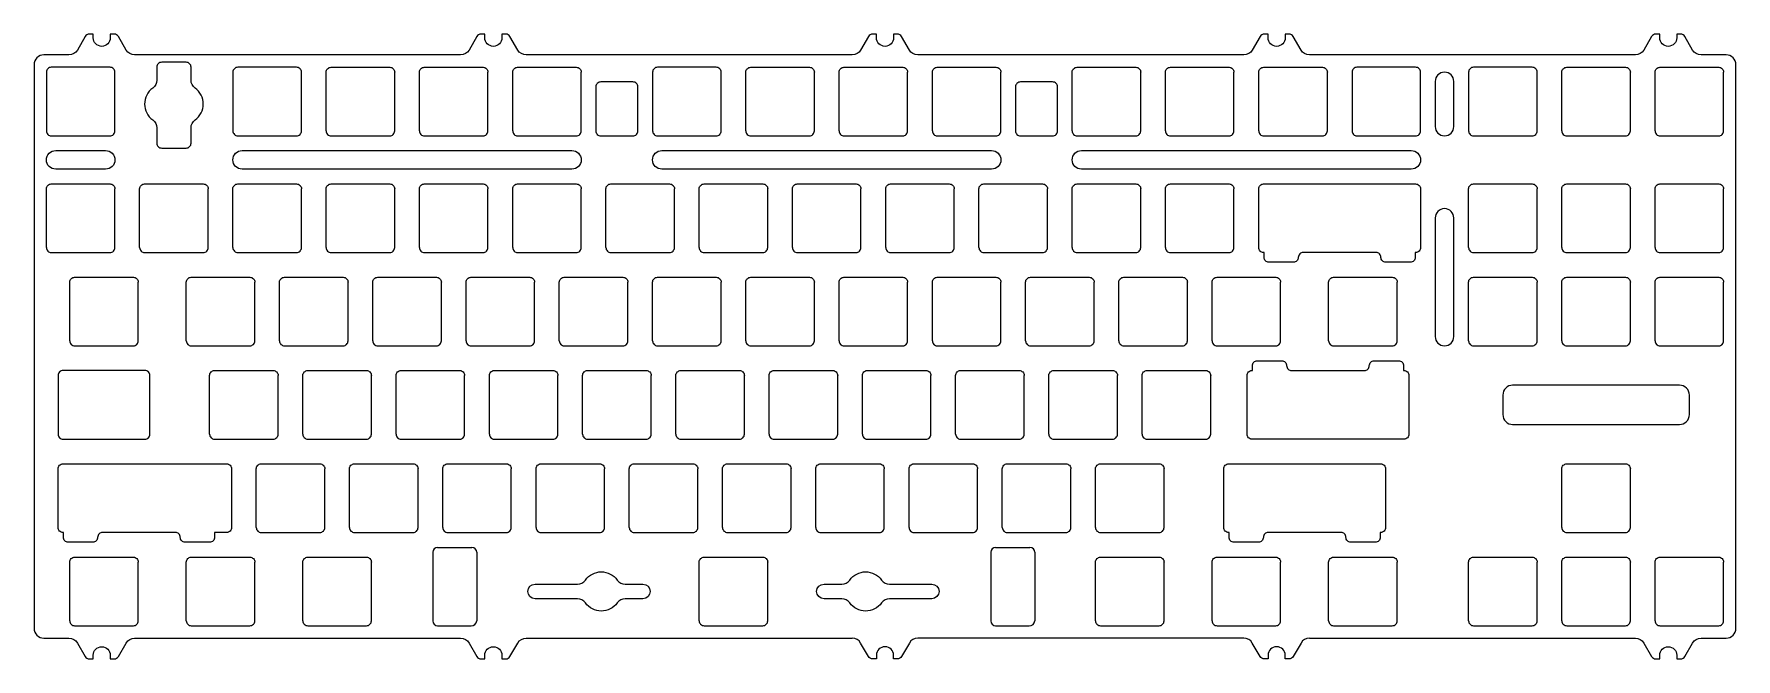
# Model space of a CAD drawing. Header units: millimetres. Extents: x 2797 to 3145, y 1451 to 1579.
import ezdxf

# ---------------------------------------------------------------- set-up
doc = ezdxf.new("R2010")
doc.units = ezdxf.units.MM
doc.layers.add('외형선(ISO)', color=7, linetype='Continuous', lineweight=50)

msp = doc.modelspace()

# ---------------------------------------------------------------- linework, layer by layer
for p, q in [((2879.59, 1474.15), (2886.59, 1474.15)), ((2993.59, 1474.15), (3000.59, 1474.15)), ((2878.59, 1473.15), (2878.59, 1459.15)), ((2887.59, 1473.15), (2887.59, 1459.15)), ((2992.59, 1473.15), (2992.59, 1459.15)), ((3001.59, 1473.15), (3001.59, 1459.15)), ((2879.59, 1458.15), (2886.47, 1458.15)), ((2993.59, 1458.15), (3000.47, 1458.15))]:
    msp.add_line(p, q)
at = {"lineweight": -3}
for points in [[(3057.7, 1455.63), (3124.28, 1455.63, -0.267949), (3126.01, 1454.63), (3127.6, 1451.88, 0.267949), (3128.47, 1451.38), (3129.24, 1451.38), (3129.24, 1452.13, -1), (3132.74, 1452.13), (3132.74, 1451.38), (3133.52, 1451.38, 0.267949), (3134.38, 1451.88), (3135.97, 1454.63, -0.267949), (3137.7, 1455.63), (3142.82, 1455.63, 0.414214), (3144.82, 1457.63), (3144.82, 1572.69, 0.414214), (3142.82, 1574.69), (3137.7, 1574.69, -0.267949), (3135.97, 1575.69), (3134.38, 1578.45, 0.267949), (3133.52, 1578.95), (3132.74, 1578.95), (3132.74, 1578.19, -1), (3129.24, 1578.19), (3129.24, 1578.95), (3128.47, 1578.95, 0.267949), (3127.6, 1578.45), (3126.01, 1575.69, -0.267949), (3124.28, 1574.69), (3057.7, 1574.69, -0.267949), (3055.97, 1575.69), (3054.38, 1578.45, 0.267949), (3053.52, 1578.95), (3052.74, 1578.95), (3052.74, 1578.19, -1), (3049.24, 1578.19), (3049.24, 1578.95), (3048.47, 1578.95, 0.267949), (3047.6, 1578.45), (3046.01, 1575.69, -0.267949), (3044.28, 1574.69), (2977.7, 1574.69, -0.267949), (2975.97, 1575.69), (2974.38, 1578.45, 0.267949), (2973.52, 1578.95), (2972.74, 1578.95), (2972.74, 1578.19, -1), (2969.24, 1578.19), (2969.24, 1578.95), (2968.47, 1578.95, 0.267949), (2967.6, 1578.45), (2966.01, 1575.69, -0.267949), (2964.28, 1574.69), (2897.7, 1574.69, -0.267949), (2895.97, 1575.69), (2894.38, 1578.45, 0.267949), (2893.52, 1578.95), (2892.74, 1578.95), (2892.74, 1578.19, -1), (2889.24, 1578.19), (2889.24, 1578.95), (2888.47, 1578.95, 0.267949), (2887.6, 1578.45), (2886.01, 1575.69, -0.267949), (2884.28, 1574.69), (2817.7, 1574.69, -0.267949), (2815.97, 1575.69), (2814.38, 1578.45, 0.267949), (2813.52, 1578.95), (2812.74, 1578.95), (2812.74, 1578.19, -1), (2809.24, 1578.19), (2809.24, 1578.95), (2808.47, 1578.95, 0.267949), (2807.6, 1578.45), (2806.01, 1575.69, -0.267949), (2804.28, 1574.69), (2799.16, 1574.69, 0.414214), (2797.16, 1572.69), (2797.16, 1457.63, 0.414214), (2799.16, 1455.63), (2804.28, 1455.63, -0.267949), (2806.01, 1454.63), (2807.6, 1451.88, 0.267949), (2808.47, 1451.38), (2809.24, 1451.38), (2809.24, 1452.13, -1), (2812.74, 1452.13), (2812.74, 1451.38), (2813.52, 1451.38, 0.267949), (2814.38, 1451.88), (2815.97, 1454.63, -0.267949), (2817.7, 1455.63), (2884.28, 1455.63, -0.267949), (2886.01, 1454.63), (2887.6, 1451.88, 0.267949), (2888.47, 1451.38), (2889.24, 1451.38), (2889.24, 1452.13, -1), (2892.74, 1452.13), (2892.74, 1451.38), (2893.52, 1451.38, 0.267949), (2894.38, 1451.88), (2895.97, 1454.63, -0.267949), (2897.7, 1455.63), (2964.28, 1455.63)], [(2813.68, 1571.17, 0.414214), (2812.68, 1572.17), (2800.68, 1572.17, 0.414214), (2799.68, 1571.17), (2799.68, 1559.17)], [(2851.78, 1571.17, 0.414214), (2850.78, 1572.17), (2838.78, 1572.17, 0.414214), (2837.78, 1571.17), (2837.78, 1559.17)], [(2856.83, 1559.17), (2856.83, 1571.17, -0.414214), (2857.83, 1572.17), (2869.83, 1572.17, -0.414214), (2870.83, 1571.17)], [(2875.88, 1559.17), (2875.88, 1571.17, -0.414214), (2876.88, 1572.17), (2888.88, 1572.17, -0.414214), (2889.88, 1571.17)], [(2894.93, 1559.17), (2894.93, 1571.17, -0.414214), (2895.93, 1572.17), (2907.93, 1572.17, -0.414214), (2908.93, 1571.17)], [(2937.51, 1571.17, 0.414214), (2936.51, 1572.17), (2924.51, 1572.17, 0.414214), (2923.51, 1571.17), (2923.51, 1559.17)], [(2942.56, 1559.17), (2942.56, 1571.17, -0.414214), (2943.56, 1572.17), (2955.56, 1572.17, -0.414214), (2956.56, 1571.17)], [(2961.61, 1559.17), (2961.61, 1571.17, -0.414214), (2962.61, 1572.17), (2974.61, 1572.17, -0.414214), (2975.61, 1571.17)], [(2980.66, 1559.17), (2980.66, 1571.17, -0.414214), (2981.66, 1572.17), (2993.66, 1572.17, -0.414214), (2994.66, 1571.17)], [(3009.23, 1559.17), (3009.23, 1571.17, -0.414214), (3010.23, 1572.17), (3022.23, 1572.17, -0.414214), (3023.23, 1571.17)], [(3028.28, 1559.17), (3028.28, 1571.17, -0.414214), (3029.28, 1572.17), (3041.28, 1572.17, -0.414214), (3042.28, 1571.17)], [(3047.35, 1559.17), (3047.35, 1571.17, -0.414214), (3048.35, 1572.17), (3060.35, 1572.17, -0.414214), (3061.35, 1571.17)], [(3080.39, 1571.17, 0.414214), (3079.39, 1572.17), (3067.39, 1572.17, 0.414214), (3066.39, 1571.17), (3066.39, 1559.17)], [(3104.2, 1571.17, 0.414214), (3103.2, 1572.17), (3091.2, 1572.17, 0.414214), (3090.2, 1571.17), (3090.2, 1559.17)], [(3109.25, 1559.17), (3109.25, 1571.17, -0.414214), (3110.25, 1572.17), (3122.25, 1572.17, -0.414214), (3123.25, 1571.17)], [(3128.3, 1559.17), (3128.3, 1571.17, -0.414214), (3129.3, 1572.17), (3141.3, 1572.17, -0.414214), (3142.3, 1571.17)], [(2799.68, 1559.17, 0.414214), (2800.68, 1558.17), (2812.68, 1558.17, 0.414214), (2813.68, 1559.17), (2813.68, 1571.17)], [(2837.78, 1559.17, 0.414214), (2838.78, 1558.17), (2850.78, 1558.17, 0.414214), (2851.78, 1559.17), (2851.78, 1571.17)], [(2856.83, 1559.17, 0.414214), (2857.83, 1558.17), (2869.83, 1558.17, 0.414214), (2870.83, 1559.17), (2870.83, 1571.17)], [(2875.88, 1559.17, 0.414214), (2876.88, 1558.17), (2888.88, 1558.17, 0.414214), (2889.88, 1559.17), (2889.88, 1571.17)], [(2894.93, 1559.17, 0.414214), (2895.93, 1558.17), (2907.93, 1558.17, 0.414214), (2908.93, 1559.17), (2908.93, 1571.17)], [(2923.51, 1559.17, 0.414214), (2924.51, 1558.17), (2936.51, 1558.17, 0.414214), (2937.51, 1559.17), (2937.51, 1571.17)], [(2942.56, 1559.17, 0.414214), (2943.56, 1558.17), (2955.56, 1558.17, 0.414214), (2956.56, 1559.17), (2956.56, 1571.17)], [(2961.61, 1559.17, 0.414214), (2962.61, 1558.17), (2974.61, 1558.17, 0.414214), (2975.61, 1559.17), (2975.61, 1571.17)], [(2980.66, 1559.17, 0.414214), (2981.66, 1558.17), (2993.66, 1558.17, 0.414214), (2994.66, 1559.17), (2994.66, 1571.17)], [(3009.23, 1559.17, 0.414214), (3010.23, 1558.17), (3022.23, 1558.17, 0.414214), (3023.23, 1559.17), (3023.23, 1571.17)], [(3028.28, 1559.17, 0.414214), (3029.28, 1558.17), (3041.28, 1558.17, 0.414214), (3042.28, 1559.17), (3042.28, 1571.17)], [(3047.35, 1559.17, 0.414214), (3048.35, 1558.17), (3060.35, 1558.17, 0.414214), (3061.35, 1559.17), (3061.35, 1571.17)], [(3066.39, 1559.17, 0.414214), (3067.39, 1558.17), (3079.39, 1558.17, 0.414214), (3080.39, 1559.17), (3080.39, 1571.17)], [(3090.2, 1559.17, 0.414214), (3091.2, 1558.17), (3103.2, 1558.17, 0.414214), (3104.2, 1559.17), (3104.2, 1571.17)], [(3109.25, 1559.17, 0.414214), (3110.25, 1558.17), (3122.25, 1558.17, 0.414214), (3123.25, 1559.17), (3123.25, 1571.17)], [(3128.3, 1559.17, 0.414214), (3129.3, 1558.17), (3141.3, 1558.17, 0.414214), (3142.3, 1559.17), (3142.3, 1571.17)], [(2799.68, 1535.35), (2799.68, 1547.35, -0.414214), (2800.68, 1548.35), (2812.68, 1548.35, -0.414214), (2813.68, 1547.35)], [(2799.68, 1535.35, 0.414214), (2800.68, 1534.35), (2812.68, 1534.35, 0.414214), (2813.68, 1535.35), (2813.68, 1547.35)], [(2818.73, 1535.35), (2818.73, 1547.35, -0.414214), (2819.73, 1548.35), (2831.73, 1548.35, -0.414214), (2832.73, 1547.35)], [(2818.73, 1535.35, 0.414214), (2819.73, 1534.35), (2831.73, 1534.35, 0.414214), (2832.73, 1535.35), (2832.73, 1547.35)], [(2837.78, 1535.35), (2837.78, 1547.35, -0.414214), (2838.78, 1548.35), (2850.78, 1548.35, -0.414214), (2851.78, 1547.35)], [(2837.78, 1535.35, 0.414214), (2838.78, 1534.35), (2850.78, 1534.35, 0.414214), (2851.78, 1535.35), (2851.78, 1547.35)], [(2856.83, 1535.35), (2856.83, 1547.35, -0.414214), (2857.83, 1548.35), (2869.83, 1548.35, -0.414214), (2870.83, 1547.35)], [(2856.83, 1535.35, 0.414214), (2857.83, 1534.35), (2869.83, 1534.35, 0.414214), (2870.83, 1535.35), (2870.83, 1547.35)], [(2875.88, 1535.35), (2875.88, 1547.35, -0.414214), (2876.88, 1548.35), (2888.88, 1548.35, -0.414214), (2889.88, 1547.35)], [(2875.88, 1535.35, 0.414214), (2876.88, 1534.35), (2888.88, 1534.35, 0.414214), (2889.88, 1535.35), (2889.88, 1547.35)], [(2894.93, 1535.35), (2894.93, 1547.35, -0.414214), (2895.93, 1548.35), (2907.93, 1548.35, -0.414214), (2908.93, 1547.35)], [(2894.93, 1535.35, 0.414214), (2895.93, 1534.35), (2907.93, 1534.35, 0.414214), (2908.93, 1535.35), (2908.93, 1547.35)], [(2913.98, 1535.35), (2913.98, 1547.35, -0.414214), (2914.98, 1548.35), (2926.98, 1548.35, -0.414214), (2927.98, 1547.35)], [(2913.98, 1535.35, 0.414214), (2914.98, 1534.35), (2926.98, 1534.35, 0.414214), (2927.98, 1535.35), (2927.98, 1547.35)], [(2933.03, 1535.35), (2933.03, 1547.35, -0.414214), (2934.03, 1548.35), (2946.03, 1548.35, -0.414214), (2947.03, 1547.35)], [(2933.03, 1535.35, 0.414214), (2934.03, 1534.35), (2946.03, 1534.35, 0.414214), (2947.03, 1535.35), (2947.03, 1547.35)], [(2952.08, 1535.35), (2952.08, 1547.35, -0.414214), (2953.08, 1548.35), (2965.08, 1548.35, -0.414214), (2966.08, 1547.35)], [(2952.08, 1535.35, 0.414214), (2953.08, 1534.35), (2965.08, 1534.35, 0.414214), (2966.08, 1535.35), (2966.08, 1547.35)], [(2971.13, 1535.35), (2971.13, 1547.35, -0.414214), (2972.13, 1548.35), (2984.13, 1548.35, -0.414214), (2985.13, 1547.35)], [(2971.13, 1535.35, 0.414214), (2972.13, 1534.35), (2984.13, 1534.35, 0.414214), (2985.13, 1535.35), (2985.13, 1547.35)], [(2990.18, 1535.35), (2990.18, 1547.35, -0.414214), (2991.18, 1548.35), (3003.18, 1548.35, -0.414214), (3004.18, 1547.35)], [(2990.18, 1535.35, 0.414214), (2991.18, 1534.35), (3003.18, 1534.35, 0.414214), (3004.18, 1535.35), (3004.18, 1547.35)], [(3009.23, 1535.35), (3009.23, 1547.35, -0.414214), (3010.23, 1548.35), (3022.23, 1548.35, -0.414214), (3023.23, 1547.35)], [(3009.23, 1535.35, 0.414214), (3010.23, 1534.35), (3022.23, 1534.35, 0.414214), (3023.23, 1535.35), (3023.23, 1547.35)], [(3028.28, 1535.35), (3028.28, 1547.35, -0.414214), (3029.28, 1548.35), (3041.28, 1548.35, -0.414214), (3042.28, 1547.35)], [(3028.28, 1535.35, 0.414214), (3029.28, 1534.35), (3041.28, 1534.35, 0.414214), (3042.28, 1535.35), (3042.28, 1547.35)], [(3090.2, 1535.35), (3090.2, 1547.35, -0.414214), (3091.2, 1548.35), (3103.2, 1548.35, -0.414214), (3104.2, 1547.35)], [(3090.2, 1535.35, 0.414214), (3091.2, 1534.35), (3103.2, 1534.35, 0.414214), (3104.2, 1535.35), (3104.2, 1547.35)], [(3109.25, 1535.35), (3109.25, 1547.35, -0.414214), (3110.25, 1548.35), (3122.25, 1548.35, -0.414214), (3123.25, 1547.35)], [(3109.25, 1535.35, 0.414214), (3110.25, 1534.35), (3122.25, 1534.35, 0.414214), (3123.25, 1535.35), (3123.25, 1547.35)], [(3128.3, 1535.35), (3128.3, 1547.35, -0.414214), (3129.3, 1548.35), (3141.3, 1548.35, -0.414214), (3142.3, 1547.35)], [(3128.3, 1535.35, 0.414214), (3129.3, 1534.35), (3141.3, 1534.35, 0.414214), (3142.3, 1535.35), (3142.3, 1547.35)], [(2804.45, 1516.3), (2804.45, 1528.3, -0.414214), (2805.45, 1529.3), (2817.45, 1529.3, -0.414214), (2818.45, 1528.3)], [(2804.45, 1516.3, 0.414214), (2805.45, 1515.3), (2817.45, 1515.3, 0.414214), (2818.45, 1516.3), (2818.45, 1528.3)], [(2828.26, 1516.3), (2828.26, 1528.3, -0.414214), (2829.26, 1529.3), (2841.26, 1529.3, -0.414214), (2842.26, 1528.3)], [(2828.26, 1516.3, 0.414214), (2829.26, 1515.3), (2841.26, 1515.3, 0.414214), (2842.26, 1516.3), (2842.26, 1528.3)], [(2847.31, 1516.3), (2847.31, 1528.3, -0.414214), (2848.31, 1529.3), (2860.31, 1529.3, -0.414214), (2861.31, 1528.3)], [(2847.31, 1516.3, 0.414214), (2848.31, 1515.3), (2860.31, 1515.3, 0.414214), (2861.31, 1516.3), (2861.31, 1528.3)], [(2866.36, 1516.3), (2866.36, 1528.3, -0.414214), (2867.36, 1529.3), (2879.36, 1529.3, -0.414214), (2880.36, 1528.3)], [(2866.36, 1516.3, 0.414214), (2867.36, 1515.3), (2879.36, 1515.3, 0.414214), (2880.36, 1516.3), (2880.36, 1528.3)], [(2885.41, 1516.3), (2885.41, 1528.3, -0.414214), (2886.41, 1529.3), (2898.41, 1529.3, -0.414214), (2899.41, 1528.3)], [(2885.41, 1516.3, 0.414214), (2886.41, 1515.3), (2898.41, 1515.3, 0.414214), (2899.41, 1516.3), (2899.41, 1528.3)], [(2904.46, 1516.3), (2904.46, 1528.3, -0.414214), (2905.46, 1529.3), (2917.46, 1529.3, -0.414214), (2918.46, 1528.3)], [(2904.46, 1516.3, 0.414214), (2905.46, 1515.3), (2917.46, 1515.3, 0.414214), (2918.46, 1516.3), (2918.46, 1528.3)], [(2923.51, 1516.3), (2923.51, 1528.3, -0.414214), (2924.51, 1529.3), (2936.51, 1529.3, -0.414214), (2937.51, 1528.3)], [(2923.51, 1516.3, 0.414214), (2924.51, 1515.3), (2936.51, 1515.3, 0.414214), (2937.51, 1516.3), (2937.51, 1528.3)], [(2942.56, 1516.3), (2942.56, 1528.3, -0.414214), (2943.56, 1529.3), (2955.56, 1529.3, -0.414214), (2956.56, 1528.3)], [(2942.56, 1516.3, 0.414214), (2943.56, 1515.3), (2955.56, 1515.3, 0.414214), (2956.56, 1516.3), (2956.56, 1528.3)], [(2961.61, 1516.3), (2961.61, 1528.3, -0.414214), (2962.61, 1529.3), (2974.61, 1529.3, -0.414214), (2975.61, 1528.3)], [(2961.61, 1516.3, 0.414214), (2962.61, 1515.3), (2974.61, 1515.3, 0.414214), (2975.61, 1516.3), (2975.61, 1528.3)], [(2980.66, 1516.3), (2980.66, 1528.3, -0.414214), (2981.66, 1529.3), (2993.66, 1529.3, -0.414214), (2994.66, 1528.3)], [(2980.66, 1516.3, 0.414214), (2981.66, 1515.3), (2993.66, 1515.3, 0.414214), (2994.66, 1516.3), (2994.66, 1528.3)], [(2999.71, 1516.3), (2999.71, 1528.3, -0.414214), (3000.71, 1529.3), (3012.71, 1529.3, -0.414214), (3013.71, 1528.3)], [(2999.71, 1516.3, 0.414214), (3000.71, 1515.3), (3012.71, 1515.3, 0.414214), (3013.71, 1516.3), (3013.71, 1528.3)], [(3018.76, 1516.3), (3018.76, 1528.3, -0.414214), (3019.76, 1529.3), (3031.76, 1529.3, -0.414214), (3032.76, 1528.3)], [(3018.76, 1516.3, 0.414214), (3019.76, 1515.3), (3031.76, 1515.3, 0.414214), (3032.76, 1516.3), (3032.76, 1528.3)], [(3037.81, 1516.3), (3037.81, 1528.3, -0.414214), (3038.81, 1529.3), (3050.81, 1529.3, -0.414214), (3051.81, 1528.3)], [(3037.81, 1516.3, 0.414214), (3038.81, 1515.3), (3050.81, 1515.3, 0.414214), (3051.81, 1516.3), (3051.81, 1528.3)], [(3061.62, 1516.3), (3061.62, 1528.3, -0.414214), (3062.62, 1529.3), (3074.62, 1529.3, -0.414214), (3075.62, 1528.3)], [(3061.62, 1516.3, 0.414214), (3062.62, 1515.3), (3074.62, 1515.3, 0.414214), (3075.62, 1516.3), (3075.62, 1528.3)], [(3090.2, 1516.3), (3090.2, 1528.3, -0.414214), (3091.2, 1529.3), (3103.2, 1529.3, -0.414214), (3104.2, 1528.3)], [(3090.2, 1516.3, 0.414214), (3091.2, 1515.3), (3103.2, 1515.3, 0.414214), (3104.2, 1516.3), (3104.2, 1528.3)], [(3109.25, 1516.3), (3109.25, 1528.3, -0.414214), (3110.25, 1529.3), (3122.25, 1529.3, -0.414214), (3123.25, 1528.3)], [(3109.25, 1516.3, 0.414214), (3110.25, 1515.3), (3122.25, 1515.3, 0.414214), (3123.25, 1516.3), (3123.25, 1528.3)], [(3128.3, 1516.3), (3128.3, 1528.3, -0.414214), (3129.3, 1529.3), (3141.3, 1529.3, -0.414214), (3142.3, 1528.3)], [(3128.3, 1516.3, 0.414214), (3129.3, 1515.3), (3141.3, 1515.3, 0.414214), (3142.3, 1516.3), (3142.3, 1528.3)], [(2820.83, 1509.25, 0.414214), (2819.83, 1510.25), (2803.07, 1510.25, 0.414214), (2802.07, 1509.25), (2802.07, 1497.25)], [(2802.07, 1497.25, 0.414214), (2803.07, 1496.25), (2819.83, 1496.25, 0.414214), (2820.83, 1497.25), (2820.83, 1509.25)], [(2833.02, 1497.25), (2833.02, 1509.25, -0.414214), (2834.02, 1510.25), (2846.02, 1510.25, -0.414214), (2847.02, 1509.25)], [(2833.02, 1497.25, 0.414214), (2834.02, 1496.25), (2846.02, 1496.25, 0.414214), (2847.02, 1497.25), (2847.02, 1509.25)], [(2852.07, 1497.25), (2852.07, 1509.25, -0.414214), (2853.07, 1510.25), (2865.07, 1510.25, -0.414214), (2866.07, 1509.25)], [(2852.07, 1497.25, 0.414214), (2853.07, 1496.25), (2865.07, 1496.25, 0.414214), (2866.07, 1497.25), (2866.07, 1509.25)], [(2871.12, 1497.25), (2871.12, 1509.25, -0.414214), (2872.12, 1510.25), (2884.12, 1510.25, -0.414214), (2885.12, 1509.25)], [(2871.12, 1497.25, 0.414214), (2872.12, 1496.25), (2884.12, 1496.25, 0.414214), (2885.12, 1497.25), (2885.12, 1509.25)], [(2890.17, 1497.25), (2890.17, 1509.25, -0.414214), (2891.17, 1510.25), (2903.17, 1510.25, -0.414214), (2904.17, 1509.25)], [(2890.17, 1497.25, 0.414214), (2891.17, 1496.25), (2903.17, 1496.25, 0.414214), (2904.17, 1497.25), (2904.17, 1509.25)], [(2909.22, 1497.25), (2909.22, 1509.25, -0.414214), (2910.22, 1510.25), (2922.22, 1510.25, -0.414214), (2923.22, 1509.25)], [(2909.22, 1497.25, 0.414214), (2910.22, 1496.25), (2922.22, 1496.25, 0.414214), (2923.22, 1497.25), (2923.22, 1509.25)], [(2928.27, 1497.25), (2928.27, 1509.25, -0.414214), (2929.27, 1510.25), (2941.27, 1510.25, -0.414214), (2942.27, 1509.25)], [(2928.27, 1497.25, 0.414214), (2929.27, 1496.25), (2941.27, 1496.25, 0.414214), (2942.27, 1497.25), (2942.27, 1509.25)], [(2947.32, 1497.25), (2947.32, 1509.25, -0.414214), (2948.32, 1510.25), (2960.32, 1510.25, -0.414214), (2961.32, 1509.25)], [(2947.32, 1497.25, 0.414214), (2948.32, 1496.25), (2960.32, 1496.25, 0.414214), (2961.32, 1497.25), (2961.32, 1509.25)], [(2966.37, 1497.25), (2966.37, 1509.25, -0.414214), (2967.37, 1510.25), (2979.37, 1510.25, -0.414214), (2980.37, 1509.25)], [(2966.37, 1497.25, 0.414214), (2967.37, 1496.25), (2979.37, 1496.25, 0.414214), (2980.37, 1497.25), (2980.37, 1509.25)], [(2985.42, 1497.25), (2985.42, 1509.25, -0.414214), (2986.42, 1510.25), (2998.42, 1510.25, -0.414214), (2999.42, 1509.25)], [(2985.42, 1497.25, 0.414214), (2986.42, 1496.25), (2998.42, 1496.25, 0.414214), (2999.42, 1497.25), (2999.42, 1509.25)], [(3004.47, 1497.25), (3004.47, 1509.25, -0.414214), (3005.47, 1510.25), (3017.47, 1510.25, -0.414214), (3018.47, 1509.25)], [(3004.47, 1497.25, 0.414214), (3005.47, 1496.25), (3017.47, 1496.25, 0.414214), (3018.47, 1497.25), (3018.47, 1509.25)], [(3023.52, 1497.25), (3023.52, 1509.25, -0.414214), (3024.52, 1510.25), (3036.52, 1510.25, -0.414214), (3037.52, 1509.25)], [(3023.52, 1497.25, 0.414214), (3024.52, 1496.25), (3036.52, 1496.25, 0.414214), (3037.52, 1497.25), (3037.52, 1509.25)], [(2842.55, 1478.2), (2842.55, 1490.2, -0.414214), (2843.55, 1491.2), (2855.55, 1491.2, -0.414214), (2856.55, 1490.2)], [(2842.55, 1478.2, 0.414214), (2843.55, 1477.2), (2855.55, 1477.2, 0.414214), (2856.55, 1478.2), (2856.55, 1490.2)], [(2861.6, 1478.2), (2861.6, 1490.2, -0.414214), (2862.6, 1491.2), (2874.6, 1491.2, -0.414214), (2875.6, 1490.2)], [(2861.6, 1478.2, 0.414214), (2862.6, 1477.2), (2874.6, 1477.2, 0.414214), (2875.6, 1478.2), (2875.6, 1490.2)], [(2880.65, 1478.2), (2880.65, 1490.2, -0.414214), (2881.65, 1491.2), (2893.65, 1491.2, -0.414214), (2894.65, 1490.2)], [(2880.65, 1478.2, 0.414214), (2881.65, 1477.2), (2893.65, 1477.2, 0.414214), (2894.65, 1478.2), (2894.65, 1490.2)], [(2899.7, 1478.2), (2899.7, 1490.2, -0.414214), (2900.7, 1491.2), (2912.7, 1491.2, -0.414214), (2913.7, 1490.2)], [(2899.7, 1478.2, 0.414214), (2900.7, 1477.2), (2912.7, 1477.2, 0.414214), (2913.7, 1478.2), (2913.7, 1490.2)], [(2918.75, 1478.2), (2918.75, 1490.2, -0.414214), (2919.75, 1491.2), (2931.75, 1491.2, -0.414214), (2932.75, 1490.2)], [(2918.75, 1478.2, 0.414214), (2919.75, 1477.2), (2931.75, 1477.2, 0.414214), (2932.75, 1478.2), (2932.75, 1490.2)], [(2937.8, 1478.2), (2937.8, 1490.2, -0.414214), (2938.8, 1491.2), (2950.8, 1491.2, -0.414214), (2951.8, 1490.2)], [(2937.8, 1478.2, 0.414214), (2938.8, 1477.2), (2950.8, 1477.2, 0.414214), (2951.8, 1478.2), (2951.8, 1490.2)], [(2956.85, 1478.2), (2956.85, 1490.2, -0.414214), (2957.85, 1491.2), (2969.85, 1491.2, -0.414214), (2970.85, 1490.2)], [(2956.85, 1478.2, 0.414214), (2957.85, 1477.2), (2969.85, 1477.2, 0.414214), (2970.85, 1478.2), (2970.85, 1490.2)], [(2975.9, 1478.2), (2975.9, 1490.2, -0.414214), (2976.9, 1491.2), (2988.9, 1491.2, -0.414214), (2989.9, 1490.2)], [(2975.9, 1478.2, 0.414214), (2976.9, 1477.2), (2988.9, 1477.2, 0.414214), (2989.9, 1478.2), (2989.9, 1490.2)], [(2994.95, 1478.2), (2994.95, 1490.2, -0.414214), (2995.95, 1491.2), (3007.95, 1491.2, -0.414214), (3008.95, 1490.2)], [(2994.95, 1478.2, 0.414214), (2995.95, 1477.2), (3007.95, 1477.2, 0.414214), (3008.95, 1478.2), (3008.95, 1490.2)], [(3014, 1478.2), (3014, 1490.2, -0.414214), (3015, 1491.2), (3027, 1491.2, -0.414214), (3028, 1490.2)], [(3014, 1478.2, 0.414214), (3015, 1477.2), (3027, 1477.2, 0.414214), (3028, 1478.2), (3028, 1490.2)], [(3109.25, 1478.2), (3109.25, 1490.2, -0.414214), (3110.25, 1491.2), (3122.25, 1491.2, -0.414214), (3123.25, 1490.2)], [(3109.25, 1478.2, 0.414214), (3110.25, 1477.2), (3122.25, 1477.2, 0.414214), (3123.25, 1478.2), (3123.25, 1490.2)], [(2804.45, 1459.15), (2804.45, 1471.15, -0.414214), (2805.45, 1472.15), (2817.45, 1472.15, -0.414214), (2818.45, 1471.15)], [(2804.45, 1459.15, 0.414214), (2805.45, 1458.15), (2817.45, 1458.15, 0.414214), (2818.45, 1459.15), (2818.45, 1471.15)], [(2828.26, 1459.15), (2828.26, 1471.15, -0.414214), (2829.26, 1472.15), (2841.26, 1472.15, -0.414214), (2842.26, 1471.15)], [(2828.26, 1459.15, 0.414214), (2829.26, 1458.15), (2841.26, 1458.15, 0.414214), (2842.26, 1459.15), (2842.26, 1471.15)], [(2852.07, 1459.15), (2852.07, 1471.15, -0.414214), (2853.07, 1472.15), (2865.07, 1472.15, -0.414214), (2866.07, 1471.15)], [(2852.07, 1459.15, 0.414214), (2853.07, 1458.15), (2865.07, 1458.15, 0.414214), (2866.07, 1459.15), (2866.07, 1471.15)], [(2933.03, 1459.15), (2933.03, 1471.15, -0.414214), (2934.03, 1472.15), (2946.03, 1472.15, -0.414214), (2947.03, 1471.15)], [(2933.03, 1459.15, 0.414214), (2934.03, 1458.15), (2946.03, 1458.15, 0.414214), (2947.03, 1459.15), (2947.03, 1471.15)], [(3014, 1459.15), (3014, 1471.15, -0.414214), (3015, 1472.15), (3027, 1472.15, -0.414214), (3028, 1471.15)], [(3014, 1459.15, 0.414214), (3015, 1458.15), (3027, 1458.15, 0.414214), (3028, 1459.15), (3028, 1471.15)], [(3037.81, 1459.15), (3037.81, 1471.15, -0.414214), (3038.81, 1472.15), (3050.81, 1472.15, -0.414214), (3051.81, 1471.15)], [(3037.81, 1459.15, 0.414214), (3038.81, 1458.15), (3050.81, 1458.15, 0.414214), (3051.81, 1459.15), (3051.81, 1471.15)], [(3061.62, 1459.15), (3061.62, 1471.15, -0.414214), (3062.62, 1472.15), (3074.62, 1472.15, -0.414214), (3075.62, 1471.15)], [(3061.62, 1459.15, 0.414214), (3062.62, 1458.15), (3074.62, 1458.15, 0.414214), (3075.62, 1459.15), (3075.62, 1471.15)], [(3090.2, 1459.15), (3090.2, 1471.15, -0.414214), (3091.2, 1472.15), (3103.2, 1472.15, -0.414214), (3104.2, 1471.15)], [(3090.2, 1459.15, 0.414214), (3091.2, 1458.15), (3103.2, 1458.15, 0.414214), (3104.2, 1459.15), (3104.2, 1471.15)], [(3109.25, 1459.15), (3109.25, 1471.15, -0.414214), (3110.25, 1472.15), (3122.25, 1472.15, -0.414214), (3123.25, 1471.15)], [(3109.25, 1459.15, 0.414214), (3110.25, 1458.15), (3122.25, 1458.15, 0.414214), (3123.25, 1459.15), (3123.25, 1471.15)], [(3128.3, 1459.15), (3128.3, 1471.15, -0.414214), (3129.3, 1472.15), (3141.3, 1472.15, -0.414214), (3142.3, 1471.15)], [(3128.3, 1459.15, 0.414214), (3129.3, 1458.15), (3141.3, 1458.15, 0.414214), (3142.3, 1459.15), (3142.3, 1471.15)], [(3057.7, 1455.63, 0.267949), (3055.97, 1454.63), (3054.38, 1451.88, -0.267949), (3053.52, 1451.38), (3052.74, 1451.38), (3052.74, 1452.13, 1), (3049.24, 1452.13), (3049.24, 1451.38), (3048.47, 1451.38, -0.267949), (3047.6, 1451.88), (3046.01, 1454.63, 0.267949), (3044.28, 1455.63), (2977.7, 1455.63, 0.267949), (2975.97, 1454.63), (2974.38, 1451.88, -0.267949), (2973.52, 1451.38), (2972.74, 1451.38), (2972.74, 1452.13, 1), (2969.24, 1452.13), (2969.24, 1451.38), (2968.47, 1451.38, -0.267949), (2967.6, 1451.88), (2966.01, 1454.63, 0.267949), (2964.28, 1455.63)]]:
    msp.add_lwpolyline(points, format="xyb", dxfattribs=at)
for points in [[(2830.07, 1567.91, -0.241531), (2829.23, 1569.54), (2829.23, 1572.19, 0.414214), (2828.23, 1573.19), (2823.23, 1573.19, 0.414214), (2822.23, 1572.19), (2822.23, 1569.54, -0.241531), (2821.4, 1567.91, 0.512989), (2821.4, 1561.42, -0.241531), (2822.23, 1559.79), (2822.23, 1556.67, 0.414214), (2823.23, 1555.67), (2828.23, 1555.67, 0.414214), (2829.23, 1556.67), (2829.23, 1559.79, -0.241531), (2830.07, 1561.42, 0.512989)], [(2911.93, 1568.17), (2911.93, 1559.17, 0.414214), (2912.93, 1558.17), (2919.51, 1558.17, 0.414214), (2920.51, 1559.17), (2920.51, 1568.17, 0.414214), (2919.51, 1569.17), (2912.93, 1569.17, 0.414214)], [(2997.66, 1568.17), (2997.66, 1559.17, 0.414214), (2998.66, 1558.17), (3005.23, 1558.17, 0.414214), (3006.23, 1559.17), (3006.23, 1568.17, 0.414214), (3005.23, 1569.17), (2998.66, 1569.17, 0.414214)], [(3083.39, 1560.07, 1), (3087.19, 1560.07), (3087.19, 1569.27, 1), (3083.39, 1569.27)], [(2801.58, 1555.16), (2811.78, 1555.16, -1), (2811.78, 1551.36), (2801.58, 1551.36, -1)], [(2839.68, 1555.16), (2907.03, 1555.16, -1), (2907.03, 1551.36), (2839.68, 1551.36, -1)], [(2925.41, 1555.16), (2992.76, 1555.16, -1), (2992.76, 1551.36), (2925.41, 1551.36, -1)], [(3011.13, 1555.16), (3078.49, 1555.16, -1), (3078.49, 1551.36), (3011.13, 1551.36, -1)], [(3083.39, 1517.2, 1), (3087.19, 1517.2), (3087.19, 1541.4, 1), (3083.39, 1541.4)], [(3135.3, 1501.25), (3135.3, 1505.25, 0.414214), (3133.3, 1507.25), (3099.2, 1507.25, 0.414214), (3097.2, 1505.25), (3097.2, 1501.25, 0.414214), (3099.2, 1499.25), (3133.3, 1499.25, 0.414214)], [(2921.53, 1463.65), (2917.91, 1463.65, 0.241531), (2916.28, 1462.82, -0.512989), (2909.79, 1462.82, 0.241531), (2908.16, 1463.65), (2899.53, 1463.65, -1), (2899.53, 1466.65), (2908.16, 1466.65, 0.241531), (2909.79, 1467.49, -0.512989), (2916.28, 1467.49, 0.241531), (2917.91, 1466.65), (2921.53, 1466.65, -1)], [(2958.53, 1466.65), (2962.16, 1466.65, 0.241531), (2963.79, 1467.49, -0.512989), (2970.28, 1467.49, 0.241531), (2971.91, 1466.65), (2980.53, 1466.65, -1), (2980.53, 1463.65), (2971.91, 1463.65, 0.241531), (2970.28, 1462.82, -0.512989), (2963.79, 1462.82, 0.241531), (2962.16, 1463.65), (2958.53, 1463.65, -1)]]:
    msp.add_lwpolyline(points, format="xyb", close=True, dxfattribs=at)
for centre, radius, start, end in [((2879.59, 1473.15), 1, 90, 180), ((2886.59, 1473.15), 1, 0, 90), ((2993.59, 1473.15), 1, 90, 180), ((3000.59, 1473.15), 1, 0, 90), ((2879.59, 1459.15), 1, 180, 270), ((2886.47, 1459.28), 1.13, 270, 353.5834), ((2993.59, 1459.15), 1, 180, 270), ((3000.47, 1459.28), 1.13, 270, 353.5834)]:
    msp.add_arc(centre, radius, start, end)
at = {"layer": '외형선(ISO)', "lineweight": -3}
for points in [[(3079.3, 1533.35, -0.414214), (3078.3, 1532.35), (3073.3, 1532.35, -0.414214), (3072.3, 1533.35, 0.414214), (3071.3, 1534.35), (3056.42, 1534.35, 0.414214), (3055.42, 1533.35, -0.414214), (3054.42, 1532.35), (3049.42, 1532.35, -0.414214), (3048.42, 1533.35), (3048.42, 1534.35), (3048.33, 1534.35, -0.414214), (3047.33, 1535.35), (3047.33, 1547.35, -0.414214), (3048.33, 1548.35), (3079.38, 1548.35, -0.414214), (3080.38, 1547.35), (3080.38, 1535.35, -0.414214), (3079.38, 1534.35), (3079.3, 1534.35)], [(3046.04, 1511.25, -0.414214), (3047.04, 1512.25), (3052.04, 1512.25, -0.414214), (3053.04, 1511.25, 0.414214), (3054.04, 1510.25), (3068.92, 1510.25, 0.414214), (3069.92, 1511.25, -0.414214), (3070.92, 1512.25), (3075.92, 1512.25, -0.414214), (3076.92, 1511.25), (3076.92, 1510.25), (3077, 1510.25, -0.414214), (3078, 1509.25), (3078, 1497.25, -0.414214), (3077, 1496.25), (3045.95, 1496.25, -0.414214), (3044.95, 1497.25), (3044.95, 1509.25, -0.414214), (3045.95, 1510.25), (3046.04, 1510.25)], [(2833.03, 1475.2), (2828.03, 1475.2, -0.414214), (2827.03, 1476.2, 0.414214), (2826.03, 1477.2), (2811.15, 1477.2, 0.414214), (2810.15, 1476.2, -0.414214), (2809.15, 1475.2), (2804.15, 1475.2, -0.414214), (2803.15, 1476.2), (2803.15, 1477.2), (2803.07, 1477.2, -0.414214), (2802.07, 1478.2), (2802.07, 1490.2, -0.414214), (2803.07, 1491.2), (2836.5, 1491.2, -0.414214), (2837.5, 1490.2), (2837.5, 1478.2, -0.414214), (2836.5, 1477.2), (2834.03, 1477.2), (2834.03, 1476.2, -0.414214)], [(3072.15, 1476.2, -0.414214), (3071.15, 1475.2), (3066.15, 1475.2, -0.414214), (3065.15, 1476.2, 0.414214), (3064.15, 1477.2), (3049.28, 1477.2, 0.414214), (3048.28, 1476.2, -0.414214), (3047.28, 1475.2), (3042.28, 1475.2, -0.414214), (3041.28, 1476.2), (3041.28, 1477.2), (3041.19, 1477.2, -0.414214), (3040.19, 1478.2), (3040.19, 1490.2, -0.414214), (3041.19, 1491.2), (3072.24, 1491.2, -0.414214), (3073.24, 1490.2), (3073.24, 1478.2, -0.414214), (3072.24, 1477.2), (3072.15, 1477.2)]]:
    msp.add_lwpolyline(points, format="xyb", close=True, dxfattribs=at)

doc.saveas('drawing.dxf')
